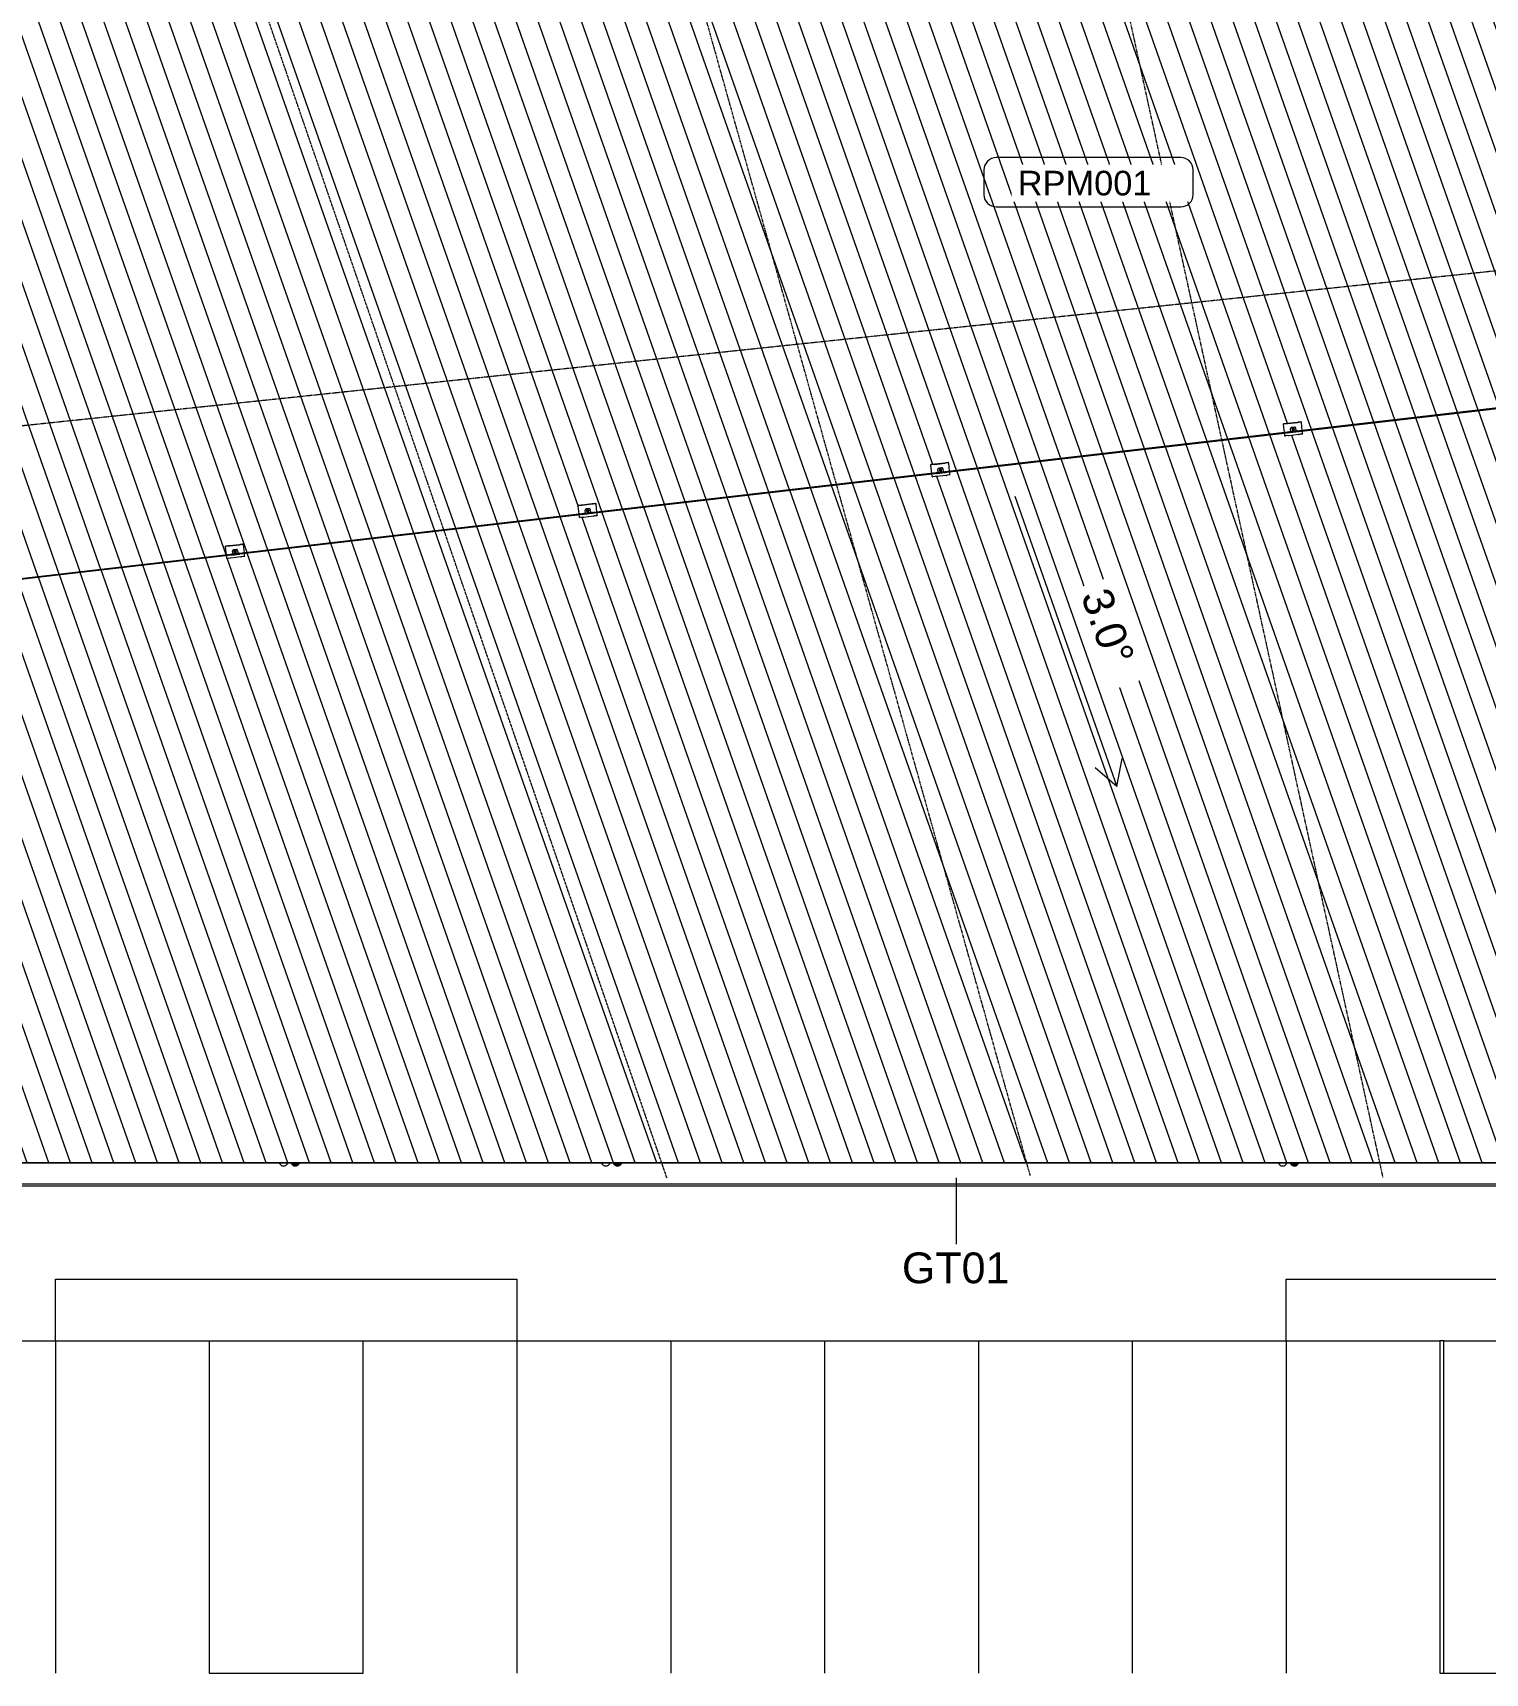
# Model space of a CAD drawing. Header units: millimetres. Extents: x -2355745 to -2216356, y 3958910 to 4068440.
# Drawn here: x -2342227 to -2318621, y 3959144 to 3985794 of the extents above; entities that cross this region are included whole.
import ezdxf

# ---------------------------------------------------------------- set-up
doc = ezdxf.new("R2010")
doc.units = ezdxf.units.MM
doc.linetypes.add('Grid Line', pattern=[21, 12, -3, 3, -3])
for name, color, linetype, lineweight in [('A-DETL', 90, 'Continuous', 18), ('A-FLOR', 192, 'Continuous', 5), ('A-GENM', 13, 'Continuous', 5), ('A-GENM-IDEN', 13, 'Continuous', 5), ('A-ROOF-IDEN', 132, 'Continuous', 5), ('A-ROOF-PATT', 132, 'Continuous', 5), ('C-TOPO', 7, 'Continuous', 5), ('G-ANNO-DIMS', 111, 'Continuous', 5), ('P-SANR-FIXT', 6, 'Continuous', 5), ('Q-SPCQ', 91, 'Continuous', 5), ('S-GRID', 1, 'Continuous', 5)]:
    doc.layers.add(name, color=color, linetype=linetype, lineweight=lineweight)
doc.styles.add('Arial', font='arial.ttf', dxfattribs={"height": 500})
doc.styles.add('Arial_1', font='arial.ttf', dxfattribs={"height": 400})

# ---------------------------------------------------------------- blocks, each defined once
blk = doc.blocks.new('Downpipe - L Spreader - Default-1309613-ROOF - Part B')
at = {"layer": 'P-SANR-FIXT'}
blk.add_hatch(color=11, dxfattribs=at).paths.add_polyline_path([(-40, 2175), (-59, 2172), (-77, 2165), (-93, 2153), (-105, 2137), (-109, 2128), (29, 2128), (25, 2137), (13, 2153), (-2, 2165), (-20, 2172)])
blk.add_arc((-40, 2100), 75, 22.2559, 157.7441, dxfattribs=at)
blk = doc.blocks.new('Downpipe - L Spreader - Default-1309614-ROOF - Part B')
at = {"layer": 'P-SANR-FIXT'}
blk.add_hatch(color=11, dxfattribs=at).paths.add_polyline_path([(-40, 2175), (-60, 2172), (-77, 2165), (-93, 2153), (-105, 2137), (-109, 2128), (29, 2128), (25, 2137), (13, 2153), (-2, 2165), (-20, 2172)])
blk.add_arc((-40, 2100), 75, 22.2559, 157.7441, dxfattribs=at)
blk = doc.blocks.new('Downpipe - L Spreader - Default-1555987-ROOF - Part B')
at = {"layer": 'P-SANR-FIXT'}
blk.add_hatch(color=11, dxfattribs=at).paths.add_polyline_path([(-40, 2175), (-59, 2172), (-77, 2165), (-93, 2153), (-105, 2137), (-109, 2128), (29, 2128), (25, 2137), (13, 2153), (-2, 2165), (-20, 2172)])
blk.add_arc((-40, 2100), 75, 22.2559, 157.7441, dxfattribs=at)
blk = doc.blocks.new('Downpipe - L Spreader - Default-V7-ROOF - Part B')
at = {"layer": 'P-SANR-FIXT'}
blk.add_arc((-40, 2100), 75, 22.2559, 157.7441, dxfattribs=at)
blk = doc.blocks.new('Downpipe - L Spreader - Default-V8-ROOF - Part B')
at = {"layer": 'P-SANR-FIXT'}
blk.add_arc((-40, 2100), 75, 22.2559, 157.7441, dxfattribs=at)
blk = doc.blocks.new('Downpipe - L Spreader - Default-V11-ROOF - Part B')
at = {"layer": 'P-SANR-FIXT'}
blk.add_arc((-40, 2100), 75, 22.2559, 157.7441, dxfattribs=at)
blk = doc.blocks.new('Static Line_Sayfa_Metal Deck_Pan Mount - Up to 15 _ pitch - Max 2 Users-1848369-ROOF - Part B')
at = {"layer": 'Q-SPCQ'}
for p, q in [((-2316004, 3979980), (-2348376, 3976236)), ((-2348376, 3976228), (-2316003, 3979972)), ((-2321849, 3979447), (-2321899, 3979442)), ((-2321898, 3979442), (-2321849, 3979447)), ((-2321897, 3979432), (-2321898, 3979442)), ((-2321882, 3979299), (-2321897, 3979432)), ((-2321850, 3979447), (-2321889, 3979443)), ((-2321889, 3979443), (-2321851, 3979447)), ((-2321850, 3979447), (-2321837, 3979446)), ((-2321835, 3979446), (-2321849, 3979447)), ((-2321849, 3979447), (-2321849, 3979447)), ((-2321836, 3979446), (-2321671, 3979465)), ((-2321673, 3979465), (-2321834, 3979446)), ((-2321721, 3979389), (-2321770, 3979383)), ((-2321721, 3979389), (-2321770, 3979383)), ((-2321705, 3979379), (-2321705, 3979379)), ((-2321704, 3979376), (-2321698, 3979327)), ((-2321660, 3979469), (-2321672, 3979465)), ((-2321670, 3979465), (-2321659, 3979469)), ((-2321660, 3979469), (-2321610, 3979475)), ((-2321610, 3979475), (-2321660, 3979469)), ((-2321620, 3979474), (-2321659, 3979469)), ((-2321658, 3979469), (-2321620, 3979474)), ((-2321610, 3979475), (-2321610, 3979475)), ((-2321609, 3979465), (-2321610, 3979475)), ((-2321610, 3979467), (-2321610, 3979467)), ((-2321594, 3979333), (-2321609, 3979465)), ((-2321877, 3979253), (-2321881, 3979293)), ((-2321876, 3979243), (-2321877, 3979253)), ((-2321876, 3979251), (-2321876, 3979251)), ((-2321866, 3979244), (-2321876, 3979243)), ((-2321828, 3979249), (-2321866, 3979244)), ((-2321814, 3979248), (-2321827, 3979249)), ((-2321648, 3979267), (-2321813, 3979248)), ((-2321802, 3979312), (-2321806, 3979310)), ((-2321805, 3979300), (-2321801, 3979299)), ((-2321800, 3979312), (-2321802, 3979312)), ((-2321798, 3979299), (-2321801, 3979299)), ((-2321674, 3979327), (-2321800, 3979312)), ((-2321798, 3979299), (-2321672, 3979314)), ((-2321778, 3979318), (-2321784, 3979367)), ((-2321761, 3979350), (-2321761, 3979350)), ((-2321753, 3979352), (-2321753, 3979352)), ((-2321751, 3979352), (-2321751, 3979352)), ((-2321733, 3979359), (-2321733, 3979359)), ((-2321731, 3979360), (-2321731, 3979360)), ((-2321723, 3979363), (-2321723, 3979363)), ((-2321674, 3979327), (-2321672, 3979327)), ((-2321667, 3979326), (-2321672, 3979327)), ((-2321672, 3979314), (-2321670, 3979314)), ((-2321670, 3979314), (-2321666, 3979316)), ((-2321636, 3979271), (-2321647, 3979267)), ((-2321597, 3979275), (-2321635, 3979271)), ((-2321588, 3979276), (-2321597, 3979275)), ((-2321589, 3979286), (-2321593, 3979326)), ((-2321588, 3979276), (-2321589, 3979286)), ((-2327581, 3978785), (-2327630, 3978779)), ((-2327630, 3978779), (-2327581, 3978784)), ((-2327629, 3978769), (-2327630, 3978779)), ((-2327614, 3978636), (-2327629, 3978769)), ((-2327581, 3978784), (-2327620, 3978780)), ((-2327620, 3978780), (-2327583, 3978784)), ((-2327609, 3978590), (-2327613, 3978630)), ((-2327607, 3978580), (-2327609, 3978590)), ((-2327608, 3978588), (-2327608, 3978588)), ((-2327598, 3978581), (-2327607, 3978580)), ((-2327560, 3978586), (-2327598, 3978581)), ((-2327582, 3978784), (-2327569, 3978783)), ((-2327581, 3978784), (-2327581, 3978785)), ((-2327567, 3978783), (-2327580, 3978784)), ((-2327568, 3978783), (-2327403, 3978802)), ((-2327405, 3978802), (-2327566, 3978784)), ((-2327546, 3978585), (-2327559, 3978586)), ((-2327380, 3978604), (-2327545, 3978585)), ((-2327534, 3978649), (-2327538, 3978647)), ((-2327537, 3978637), (-2327533, 3978636)), ((-2327532, 3978649), (-2327534, 3978649)), ((-2327530, 3978636), (-2327533, 3978636)), ((-2327406, 3978664), (-2327532, 3978649)), ((-2327530, 3978636), (-2327404, 3978651)), ((-2327510, 3978655), (-2327515, 3978704)), ((-2327453, 3978726), (-2327502, 3978720)), ((-2327453, 3978726), (-2327502, 3978720)), ((-2327493, 3978687), (-2327493, 3978687)), ((-2327485, 3978689), (-2327485, 3978689)), ((-2327483, 3978690), (-2327483, 3978690)), ((-2327465, 3978696), (-2327465, 3978696)), ((-2327463, 3978697), (-2327463, 3978697)), ((-2327455, 3978700), (-2327455, 3978700)), ((-2327437, 3978716), (-2327437, 3978716)), ((-2327436, 3978713), (-2327430, 3978664)), ((-2327406, 3978664), (-2327403, 3978664)), ((-2327392, 3978806), (-2327404, 3978802)), ((-2327404, 3978651), (-2327402, 3978651)), ((-2327399, 3978663), (-2327403, 3978664)), ((-2327402, 3978802), (-2327391, 3978806)), ((-2327402, 3978651), (-2327398, 3978653)), ((-2327392, 3978806), (-2327342, 3978812)), ((-2327342, 3978812), (-2327392, 3978806)), ((-2327352, 3978811), (-2327391, 3978806)), ((-2327390, 3978806), (-2327352, 3978811)), ((-2327368, 3978608), (-2327379, 3978604)), ((-2327329, 3978612), (-2327367, 3978608)), ((-2327342, 3978812), (-2327342, 3978812)), ((-2327341, 3978802), (-2327342, 3978812)), ((-2327342, 3978804), (-2327342, 3978804)), ((-2327326, 3978670), (-2327341, 3978802)), ((-2327319, 3978614), (-2327329, 3978613)), ((-2327321, 3978623), (-2327325, 3978663)), ((-2327319, 3978614), (-2327321, 3978623)), ((-2333313, 3978122), (-2333362, 3978116)), ((-2333362, 3978116), (-2333312, 3978122)), ((-2333361, 3978106), (-2333362, 3978116)), ((-2333346, 3977974), (-2333361, 3978106)), ((-2333313, 3978121), (-2333352, 3978117)), ((-2333352, 3978117), (-2333315, 3978121)), ((-2333314, 3978121), (-2333301, 3978120)), ((-2333312, 3978122), (-2333313, 3978122)), ((-2333299, 3978121), (-2333312, 3978121)), ((-2333300, 3978120), (-2333135, 3978139)), ((-2333136, 3978139), (-2333298, 3978121)), ((-2333242, 3977992), (-2333247, 3978041)), ((-2333184, 3978063), (-2333234, 3978057)), ((-2333184, 3978063), (-2333234, 3978058)), ((-2333168, 3978053), (-2333169, 3978053)), ((-2333168, 3978050), (-2333162, 3978001)), ((-2333124, 3978143), (-2333136, 3978139)), ((-2333134, 3978140), (-2333122, 3978143)), ((-2333124, 3978143), (-2333074, 3978149)), ((-2333074, 3978149), (-2333124, 3978143)), ((-2333084, 3978148), (-2333123, 3978143)), ((-2333121, 3978143), (-2333084, 3978148)), ((-2333074, 3978149), (-2333074, 3978149)), ((-2333073, 3978139), (-2333074, 3978149)), ((-2333073, 3978141), (-2333073, 3978141)), ((-2333058, 3978007), (-2333073, 3978139)), ((-2333340, 3977927), (-2333345, 3977968)), ((-2333339, 3977917), (-2333340, 3977927)), ((-2333340, 3977925), (-2333340, 3977925)), ((-2333330, 3977918), (-2333339, 3977917)), ((-2333292, 3977923), (-2333329, 3977918)), ((-2333278, 3977922), (-2333291, 3977923)), ((-2333112, 3977941), (-2333277, 3977922)), ((-2333266, 3977986), (-2333270, 3977984)), ((-2333269, 3977974), (-2333264, 3977973)), ((-2333264, 3977986), (-2333266, 3977986)), ((-2333138, 3978001), (-2333264, 3977986)), ((-2333262, 3977973), (-2333264, 3977973)), ((-2333262, 3977973), (-2333136, 3977988)), ((-2333225, 3978024), (-2333224, 3978024)), ((-2333217, 3978026), (-2333217, 3978026)), ((-2333215, 3978027), (-2333215, 3978027)), ((-2333196, 3978033), (-2333196, 3978033)), ((-2333194, 3978034), (-2333195, 3978034)), ((-2333187, 3978037), (-2333187, 3978037)), ((-2333138, 3978001), (-2333135, 3978001)), ((-2333136, 3977988), (-2333134, 3977988)), ((-2333131, 3978000), (-2333135, 3978001)), ((-2333134, 3977988), (-2333130, 3977990)), ((-2333100, 3977945), (-2333111, 3977941)), ((-2333061, 3977949), (-2333099, 3977945)), ((-2333051, 3977951), (-2333060, 3977950)), ((-2333052, 3977960), (-2333057, 3978001)), ((-2333051, 3977951), (-2333052, 3977960)), ((-2339044, 3977459), (-2339094, 3977453)), ((-2339094, 3977453), (-2339044, 3977459)), ((-2339093, 3977443), (-2339094, 3977453)), ((-2339078, 3977310), (-2339093, 3977443)), ((-2339045, 3977458), (-2339084, 3977454)), ((-2339084, 3977454), (-2339047, 3977458)), ((-2339072, 3977264), (-2339077, 3977305)), ((-2339071, 3977254), (-2339072, 3977264)), ((-2339072, 3977262), (-2339072, 3977262)), ((-2339062, 3977255), (-2339071, 3977254)), ((-2339024, 3977260), (-2339061, 3977255)), ((-2339046, 3977458), (-2339032, 3977457)), ((-2339031, 3977458), (-2339044, 3977459)), ((-2339044, 3977459), (-2339044, 3977459)), ((-2339031, 3977457), (-2338867, 3977476)), ((-2338868, 3977476), (-2339030, 3977458)), ((-2339010, 3977259), (-2339023, 3977260)), ((-2338844, 3977278), (-2339009, 3977259)), ((-2338998, 3977323), (-2339002, 3977321)), ((-2339001, 3977311), (-2338996, 3977310)), ((-2338995, 3977323), (-2338998, 3977323)), ((-2338994, 3977310), (-2338996, 3977310)), ((-2338869, 3977338), (-2338995, 3977323)), ((-2338994, 3977310), (-2338868, 3977325)), ((-2338973, 3977329), (-2338979, 3977378)), ((-2338916, 3977400), (-2338966, 3977394)), ((-2338916, 3977400), (-2338966, 3977395)), ((-2338956, 3977361), (-2338956, 3977361)), ((-2338949, 3977364), (-2338948, 3977363)), ((-2338947, 3977364), (-2338947, 3977364)), ((-2338928, 3977370), (-2338928, 3977370)), ((-2338926, 3977371), (-2338926, 3977371)), ((-2338919, 3977374), (-2338919, 3977374)), ((-2338900, 3977390), (-2338900, 3977390)), ((-2338900, 3977387), (-2338894, 3977338)), ((-2338869, 3977338), (-2338867, 3977338)), ((-2338868, 3977325), (-2338866, 3977326)), ((-2338856, 3977480), (-2338867, 3977477)), ((-2338863, 3977337), (-2338867, 3977338)), ((-2338866, 3977477), (-2338854, 3977480)), ((-2338866, 3977326), (-2338862, 3977327)), ((-2338856, 3977480), (-2338806, 3977486)), ((-2338806, 3977486), (-2338856, 3977481)), ((-2338816, 3977485), (-2338855, 3977480)), ((-2338853, 3977481), (-2338816, 3977485)), ((-2338831, 3977282), (-2338843, 3977278)), ((-2338793, 3977286), (-2338830, 3977282)), ((-2338806, 3977486), (-2338806, 3977486)), ((-2338805, 3977476), (-2338806, 3977486)), ((-2338805, 3977478), (-2338805, 3977478)), ((-2338789, 3977343), (-2338805, 3977476)), ((-2338783, 3977288), (-2338792, 3977287)), ((-2338784, 3977298), (-2338789, 3977338)), ((-2338783, 3977288), (-2338784, 3977298))]:
    blk.add_line(p, q, dxfattribs=at)
at = {"layer": 'Q-SPCQ', "flags": 128}
for points in [[(-2321753, 3979352), (-2321753, 3979351), (-2321753, 3979351), (-2321752, 3979351), (-2321752, 3979350), (-2321752, 3979350), (-2321752, 3979349), (-2321751, 3979349), (-2321751, 3979349), (-2321751, 3979348), (-2321751, 3979348), (-2321750, 3979348), (-2321750, 3979347), (-2321750, 3979347), (-2321749, 3979347), (-2321749, 3979346), (-2321748, 3979346), (-2321748, 3979346), (-2321748, 3979346), (-2321747, 3979345), (-2321747, 3979345), (-2321746, 3979345), (-2321746, 3979345), (-2321746, 3979345), (-2321745, 3979345), (-2321745, 3979344), (-2321744, 3979344), (-2321744, 3979344), (-2321743, 3979344), (-2321743, 3979344), (-2321742, 3979344), (-2321742, 3979344), (-2321741, 3979344), (-2321741, 3979344), (-2321741, 3979344)], [(-2321751, 3979352), (-2321751, 3979352), (-2321751, 3979352), (-2321751, 3979351), (-2321750, 3979351), (-2321750, 3979351), (-2321750, 3979350), (-2321750, 3979350), (-2321750, 3979350), (-2321749, 3979349), (-2321749, 3979349), (-2321749, 3979349), (-2321748, 3979349), (-2321748, 3979348), (-2321748, 3979348), (-2321748, 3979348), (-2321747, 3979348), (-2321747, 3979347), (-2321747, 3979347), (-2321746, 3979347), (-2321746, 3979347), (-2321746, 3979347), (-2321745, 3979347), (-2321745, 3979346), (-2321744, 3979346), (-2321744, 3979346), (-2321744, 3979346), (-2321743, 3979346), (-2321743, 3979346), (-2321743, 3979346), (-2321742, 3979346), (-2321742, 3979346), (-2321741, 3979346), (-2321741, 3979346), (-2321741, 3979346)], [(-2321741, 3979344), (-2321740, 3979344), (-2321740, 3979344), (-2321739, 3979344), (-2321739, 3979345), (-2321738, 3979345), (-2321738, 3979345), (-2321737, 3979345), (-2321737, 3979345), (-2321737, 3979345), (-2321736, 3979346), (-2321736, 3979346), (-2321735, 3979346), (-2321735, 3979346), (-2321735, 3979347), (-2321734, 3979347), (-2321734, 3979347), (-2321734, 3979348), (-2321733, 3979348), (-2321733, 3979348), (-2321733, 3979349), (-2321732, 3979349), (-2321732, 3979349), (-2321732, 3979350), (-2321732, 3979350), (-2321731, 3979351), (-2321731, 3979351), (-2321731, 3979352), (-2321731, 3979352), (-2321731, 3979352), (-2321731, 3979353), (-2321730, 3979353), (-2321730, 3979354), (-2321730, 3979354), (-2321730, 3979355), (-2321730, 3979355), (-2321730, 3979356), (-2321730, 3979356), (-2321730, 3979357), (-2321730, 3979357), (-2321730, 3979358), (-2321730, 3979358), (-2321730, 3979358), (-2321731, 3979359), (-2321731, 3979359), (-2321731, 3979360)], [(-2321741, 3979346), (-2321740, 3979346), (-2321740, 3979346), (-2321740, 3979346), (-2321739, 3979346), (-2321739, 3979346), (-2321738, 3979347), (-2321738, 3979347), (-2321738, 3979347), (-2321737, 3979347), (-2321737, 3979347), (-2321737, 3979347), (-2321736, 3979348), (-2321736, 3979348), (-2321736, 3979348), (-2321735, 3979348), (-2321735, 3979349), (-2321735, 3979349), (-2321735, 3979349), (-2321734, 3979349), (-2321734, 3979350), (-2321734, 3979350), (-2321734, 3979350), (-2321734, 3979351), (-2321733, 3979351), (-2321733, 3979351), (-2321733, 3979352), (-2321733, 3979352), (-2321733, 3979352), (-2321733, 3979353), (-2321732, 3979353), (-2321732, 3979354), (-2321732, 3979354), (-2321732, 3979354), (-2321732, 3979355), (-2321732, 3979355), (-2321732, 3979355), (-2321732, 3979356), (-2321732, 3979356), (-2321732, 3979357), (-2321732, 3979357), (-2321732, 3979357), (-2321732, 3979358), (-2321732, 3979358), (-2321733, 3979359), (-2321733, 3979359)], [(-2327485, 3978689), (-2327485, 3978689), (-2327484, 3978688), (-2327484, 3978688), (-2327484, 3978687), (-2327484, 3978687), (-2327484, 3978686), (-2327483, 3978686), (-2327483, 3978686), (-2327483, 3978685), (-2327482, 3978685), (-2327482, 3978685), (-2327482, 3978684), (-2327481, 3978684), (-2327481, 3978684), (-2327481, 3978683), (-2327480, 3978683), (-2327480, 3978683), (-2327480, 3978683), (-2327479, 3978682), (-2327479, 3978682), (-2327478, 3978682), (-2327478, 3978682), (-2327477, 3978682), (-2327477, 3978682), (-2327476, 3978681), (-2327476, 3978681), (-2327476, 3978681), (-2327475, 3978681), (-2327475, 3978681), (-2327474, 3978681), (-2327474, 3978681), (-2327473, 3978681), (-2327473, 3978681), (-2327472, 3978681)], [(-2327483, 3978690), (-2327483, 3978689), (-2327483, 3978689), (-2327482, 3978688), (-2327482, 3978688), (-2327482, 3978688), (-2327482, 3978687), (-2327482, 3978687), (-2327481, 3978687), (-2327481, 3978686), (-2327481, 3978686), (-2327481, 3978686), (-2327480, 3978686), (-2327480, 3978685), (-2327480, 3978685), (-2327479, 3978685), (-2327479, 3978685), (-2327479, 3978684), (-2327478, 3978684), (-2327478, 3978684), (-2327478, 3978684), (-2327477, 3978684), (-2327477, 3978684), (-2327477, 3978683), (-2327476, 3978683), (-2327476, 3978683), (-2327476, 3978683), (-2327475, 3978683), (-2327475, 3978683), (-2327474, 3978683), (-2327474, 3978683), (-2327474, 3978683), (-2327473, 3978683), (-2327473, 3978683), (-2327473, 3978683)], [(-2327473, 3978683), (-2327472, 3978683), (-2327472, 3978683), (-2327471, 3978683), (-2327471, 3978683), (-2327471, 3978683), (-2327470, 3978684), (-2327470, 3978684), (-2327470, 3978684), (-2327469, 3978684), (-2327469, 3978684), (-2327469, 3978684), (-2327468, 3978685), (-2327468, 3978685), (-2327468, 3978685), (-2327467, 3978685), (-2327467, 3978686), (-2327467, 3978686), (-2327466, 3978686), (-2327466, 3978686), (-2327466, 3978687), (-2327466, 3978687), (-2327466, 3978687), (-2327465, 3978688), (-2327465, 3978688), (-2327465, 3978688), (-2327465, 3978689), (-2327465, 3978689), (-2327465, 3978690), (-2327464, 3978690), (-2327464, 3978690), (-2327464, 3978691), (-2327464, 3978691), (-2327464, 3978691), (-2327464, 3978692), (-2327464, 3978692), (-2327464, 3978693), (-2327464, 3978693), (-2327464, 3978693), (-2327464, 3978694), (-2327464, 3978694), (-2327464, 3978695), (-2327464, 3978695), (-2327464, 3978695), (-2327464, 3978696), (-2327465, 3978696)], [(-2327472, 3978681), (-2327472, 3978681), (-2327471, 3978681), (-2327471, 3978681), (-2327471, 3978682), (-2327470, 3978682), (-2327470, 3978682), (-2327469, 3978682), (-2327469, 3978682), (-2327468, 3978682), (-2327468, 3978683), (-2327468, 3978683), (-2327467, 3978683), (-2327467, 3978683), (-2327466, 3978684), (-2327466, 3978684), (-2327466, 3978684), (-2327465, 3978685), (-2327465, 3978685), (-2327465, 3978685), (-2327464, 3978686), (-2327464, 3978686), (-2327464, 3978686), (-2327464, 3978687), (-2327463, 3978687), (-2327463, 3978688), (-2327463, 3978688), (-2327463, 3978689), (-2327463, 3978689), (-2327463, 3978689), (-2327462, 3978690), (-2327462, 3978690), (-2327462, 3978691), (-2327462, 3978691), (-2327462, 3978692), (-2327462, 3978692), (-2327462, 3978693), (-2327462, 3978693), (-2327462, 3978694), (-2327462, 3978694), (-2327462, 3978695), (-2327462, 3978695), (-2327462, 3978696), (-2327462, 3978696), (-2327463, 3978696), (-2327463, 3978697)], [(-2333217, 3978026), (-2333216, 3978026), (-2333216, 3978025), (-2333216, 3978025), (-2333216, 3978024), (-2333216, 3978024), (-2333215, 3978024), (-2333215, 3978023), (-2333215, 3978023), (-2333215, 3978022), (-2333214, 3978022), (-2333214, 3978022), (-2333214, 3978021), (-2333213, 3978021), (-2333213, 3978021), (-2333213, 3978021), (-2333212, 3978020), (-2333212, 3978020), (-2333211, 3978020), (-2333211, 3978020), (-2333211, 3978019), (-2333210, 3978019), (-2333210, 3978019), (-2333209, 3978019), (-2333209, 3978019), (-2333208, 3978019), (-2333208, 3978018), (-2333207, 3978018), (-2333207, 3978018), (-2333206, 3978018), (-2333206, 3978018), (-2333205, 3978018), (-2333205, 3978018), (-2333205, 3978018), (-2333204, 3978018)], [(-2333215, 3978027), (-2333215, 3978026), (-2333214, 3978026), (-2333214, 3978026), (-2333214, 3978025), (-2333214, 3978025), (-2333214, 3978025), (-2333213, 3978024), (-2333213, 3978024), (-2333213, 3978024), (-2333213, 3978023), (-2333212, 3978023), (-2333212, 3978023), (-2333212, 3978022), (-2333212, 3978022), (-2333211, 3978022), (-2333211, 3978022), (-2333211, 3978022), (-2333210, 3978021), (-2333210, 3978021), (-2333210, 3978021), (-2333209, 3978021), (-2333209, 3978021), (-2333208, 3978021), (-2333208, 3978020), (-2333208, 3978020), (-2333207, 3978020), (-2333207, 3978020), (-2333207, 3978020), (-2333206, 3978020), (-2333206, 3978020), (-2333205, 3978020), (-2333205, 3978020), (-2333205, 3978020), (-2333204, 3978020)], [(-2333204, 3978018), (-2333204, 3978018), (-2333203, 3978018), (-2333203, 3978019), (-2333202, 3978019), (-2333202, 3978019), (-2333201, 3978019), (-2333201, 3978019), (-2333201, 3978019), (-2333200, 3978020), (-2333200, 3978020), (-2333199, 3978020), (-2333199, 3978020), (-2333199, 3978021), (-2333198, 3978021), (-2333198, 3978021), (-2333198, 3978021), (-2333197, 3978022), (-2333197, 3978022), (-2333197, 3978022), (-2333196, 3978023), (-2333196, 3978023), (-2333196, 3978024), (-2333195, 3978024), (-2333195, 3978024), (-2333195, 3978025), (-2333195, 3978025), (-2333195, 3978026), (-2333194, 3978026), (-2333194, 3978027), (-2333194, 3978027), (-2333194, 3978027), (-2333194, 3978028), (-2333194, 3978028), (-2333194, 3978029), (-2333194, 3978029), (-2333194, 3978030), (-2333194, 3978030), (-2333194, 3978031), (-2333194, 3978031), (-2333194, 3978032), (-2333194, 3978032), (-2333194, 3978033), (-2333194, 3978033), (-2333194, 3978033), (-2333194, 3978034)], [(-2333204, 3978020), (-2333204, 3978020), (-2333204, 3978020), (-2333203, 3978020), (-2333203, 3978020), (-2333203, 3978021), (-2333202, 3978021), (-2333202, 3978021), (-2333201, 3978021), (-2333201, 3978021), (-2333201, 3978021), (-2333200, 3978022), (-2333200, 3978022), (-2333200, 3978022), (-2333199, 3978022), (-2333199, 3978022), (-2333199, 3978023), (-2333199, 3978023), (-2333198, 3978023), (-2333198, 3978024), (-2333198, 3978024), (-2333198, 3978024), (-2333197, 3978025), (-2333197, 3978025), (-2333197, 3978025), (-2333197, 3978026), (-2333197, 3978026), (-2333196, 3978026), (-2333196, 3978027), (-2333196, 3978027), (-2333196, 3978027), (-2333196, 3978028), (-2333196, 3978028), (-2333196, 3978028), (-2333196, 3978029), (-2333196, 3978029), (-2333196, 3978030), (-2333196, 3978030), (-2333196, 3978030), (-2333196, 3978031), (-2333196, 3978031), (-2333196, 3978032), (-2333196, 3978032), (-2333196, 3978032), (-2333196, 3978033), (-2333196, 3978033)], [(-2338948, 3977363), (-2338948, 3977363), (-2338948, 3977362), (-2338948, 3977362), (-2338948, 3977361), (-2338947, 3977361), (-2338947, 3977361), (-2338947, 3977360), (-2338947, 3977360), (-2338946, 3977359), (-2338946, 3977359), (-2338946, 3977359), (-2338945, 3977358), (-2338945, 3977358), (-2338945, 3977358), (-2338944, 3977358), (-2338944, 3977357), (-2338944, 3977357), (-2338943, 3977357), (-2338943, 3977357), (-2338942, 3977356), (-2338942, 3977356), (-2338941, 3977356), (-2338941, 3977356), (-2338941, 3977356), (-2338940, 3977356), (-2338940, 3977356), (-2338939, 3977355), (-2338939, 3977355), (-2338938, 3977355), (-2338938, 3977355), (-2338937, 3977355), (-2338937, 3977355), (-2338936, 3977355), (-2338936, 3977355)], [(-2338947, 3977364), (-2338946, 3977363), (-2338946, 3977363), (-2338946, 3977363), (-2338946, 3977362), (-2338946, 3977362), (-2338945, 3977362), (-2338945, 3977361), (-2338945, 3977361), (-2338945, 3977361), (-2338945, 3977360), (-2338944, 3977360), (-2338944, 3977360), (-2338944, 3977360), (-2338943, 3977359), (-2338943, 3977359), (-2338943, 3977359), (-2338942, 3977359), (-2338942, 3977358), (-2338942, 3977358), (-2338941, 3977358), (-2338941, 3977358), (-2338941, 3977358), (-2338940, 3977358), (-2338940, 3977358), (-2338940, 3977357), (-2338939, 3977357), (-2338939, 3977357), (-2338938, 3977357), (-2338938, 3977357), (-2338938, 3977357), (-2338937, 3977357), (-2338937, 3977357), (-2338937, 3977357), (-2338936, 3977357)], [(-2338936, 3977355), (-2338936, 3977355), (-2338935, 3977356), (-2338935, 3977356), (-2338934, 3977356), (-2338934, 3977356), (-2338933, 3977356), (-2338933, 3977356), (-2338932, 3977356), (-2338932, 3977357), (-2338932, 3977357), (-2338931, 3977357), (-2338931, 3977357), (-2338930, 3977358), (-2338930, 3977358), (-2338930, 3977358), (-2338929, 3977359), (-2338929, 3977359), (-2338929, 3977359), (-2338928, 3977360), (-2338928, 3977360), (-2338928, 3977360), (-2338928, 3977361), (-2338927, 3977361), (-2338927, 3977361), (-2338927, 3977362), (-2338927, 3977362), (-2338926, 3977363), (-2338926, 3977363), (-2338926, 3977364), (-2338926, 3977364), (-2338926, 3977365), (-2338926, 3977365), (-2338926, 3977365), (-2338926, 3977366), (-2338926, 3977366), (-2338926, 3977367), (-2338926, 3977367), (-2338926, 3977368), (-2338926, 3977368), (-2338926, 3977369), (-2338926, 3977369), (-2338926, 3977370), (-2338926, 3977370), (-2338926, 3977371), (-2338926, 3977371)], [(-2338936, 3977357), (-2338936, 3977357), (-2338935, 3977357), (-2338935, 3977357), (-2338935, 3977358), (-2338934, 3977358), (-2338934, 3977358), (-2338934, 3977358), (-2338933, 3977358), (-2338933, 3977358), (-2338933, 3977358), (-2338932, 3977359), (-2338932, 3977359), (-2338932, 3977359), (-2338931, 3977359), (-2338931, 3977360), (-2338931, 3977360), (-2338930, 3977360), (-2338930, 3977360), (-2338930, 3977361), (-2338930, 3977361), (-2338929, 3977361), (-2338929, 3977362), (-2338929, 3977362), (-2338929, 3977362), (-2338929, 3977363), (-2338928, 3977363), (-2338928, 3977363), (-2338928, 3977364), (-2338928, 3977364), (-2338928, 3977364), (-2338928, 3977365), (-2338928, 3977365), (-2338928, 3977366), (-2338928, 3977366), (-2338928, 3977366), (-2338928, 3977367), (-2338928, 3977367), (-2338928, 3977368), (-2338928, 3977368), (-2338928, 3977368), (-2338928, 3977369), (-2338928, 3977369), (-2338928, 3977369), (-2338928, 3977370), (-2338928, 3977370)]]:
    blk.add_lwpolyline(points, dxfattribs=at)
at = {"layer": 'Q-SPCQ'}
for centre, major_axis, ratio, start_param, end_param in [((-2321887, 3979433), (9.43, 3.32), 0.99863, 1.347635, 2.918431), ((-2321887, 3979433), (9.43, 3.32), 0.99863, 1.347635, 2.918431), ((-2321851, 3979447), (0.993, 0.114), 0.051038, 0.263758, 1.582394), ((-2321850, 3979447), (0.993, 0.114), 0.051038, 0.263758, 1.582394), ((-2321836, 3979446), (0.993, 0.114), 0.051038, 3.40535, 4.723987), ((-2321834, 3979446), (0.993, 0.114), 0.051038, 3.40535, 4.723987), ((-2321769, 3979368), (14.2, 5), 0.99863, 1.347635, 2.918431), ((-2321769, 3979368), (14.2, 5), 0.99863, 1.609434, 2.918431), ((-2321769, 3979368), (14.2, 5), 0.99863, 1.347635, 1.598944), ((-2321742, 3979356), (18.8, 6.6), 0.99863, 1.347635, 3.70383), ((-2321742, 3979356), (18.8, 6.6), 0.99863, 1.347635, 4.489228), ((-2321742, 3979356), (18.8, 6.6), 0.99863, 6.060024, 7.63082), ((-2321742, 3979356), (18.8, 6.6), 0.99863, 4.489228, 7.63082), ((-2321719, 3979374), (14.2, 5), 0.99863, 0.038638, 1.347635), ((-2321719, 3979374), (14.2, 5), 0.99863, 6.060024, 7.63082), ((-2321719, 3979374), (14.2, 5), 0.99863, 6.060024, 6.283185), ((-2321673, 3979465), (0.993, 0.114), 0.051038, 4.723987, 6.042624), ((-2321671, 3979465), (0.993, 0.114), 0.051038, 4.723987, 6.042624), ((-2321659, 3979469), (0.993, 0.114), 0.051038, 1.582394, 1.802167), ((-2321658, 3979469), (0.993, 0.114), 0.051038, 1.582394, 2.901031), ((-2321619, 3979464), (9.43, 3.32), 0.99863, 6.060024, 7.63082), ((-2321619, 3979464), (9.43, 3.32), 0.99863, 0.038638, 1.347635), ((-2321867, 3979254), (9.43, 3.32), 0.99863, 2.918431, 4.489228), ((-2321867, 3979254), (9.43, 3.32), 0.99863, 3.965629, 4.227428), ((-2321828, 3979249), (0.993, 0.114), 0.051038, 0.263758, 1.582394), ((-2321813, 3979248), (0.993, 0.114), 0.051038, 3.40535, 4.723987), ((-2321806, 3979305), (-0.6, 5.18), 0.011583, 0.002734, 0.472535), ((-2321806, 3979305), (-0.6, 5.18), 0.011583, 4.675347, 6.283185), ((-2321806, 3979305), (-0.6, 5.18), 0.011583, 3.141593, 4.661325), ((-2321806, 3979305), (-0.6, 5.18), 0.011583, 2.56693, 3.138859), ((-2321778, 3979317), (-0.46, 3.97), 0.011583, 1.519733, 2.56693), ((-2321742, 3979356), (11.1, 3.9), 0.99863, 1.347635, 4.489228), ((-2321742, 3979356), (11.1, 3.9), 0.99863, 4.489228, 7.63082), ((-2321698, 3979326), (-0.46, 3.97), 0.011583, 1.519733, 2.56693), ((-2321667, 3979321), (-0.6, 5.18), 0.011583, 4.675347, 6.280452), ((-2321667, 3979321), (-0.6, 5.18), 0.011583, 0, 0.472535), ((-2321667, 3979321), (-0.6, 5.18), 0.011583, 3.144326, 4.661325), ((-2321667, 3979321), (-0.6, 5.18), 0.011583, 2.56693, 3.141593), ((-2321648, 3979267), (0.993, 0.114), 0.051038, 4.723987, 6.042624), ((-2321635, 3979271), (0.993, 0.114), 0.051038, 1.582394, 2.901031), ((-2321599, 3979285), (9.43, 3.32), 0.99863, 4.489228, 6.060024), ((-2321599, 3979285), (9.43, 3.32), 0.99863, 4.751027, 6.060024), ((-2327619, 3978770), (9.43, 3.32), 0.99863, 1.347635, 2.918431), ((-2327619, 3978770), (9.43, 3.32), 0.99863, 1.347635, 2.918431), ((-2327599, 3978591), (9.43, 3.32), 0.99863, 2.918431, 4.489228), ((-2327599, 3978591), (9.43, 3.32), 0.99863, 3.965629, 4.227428), ((-2327583, 3978784), (0.993, 0.114), 0.051038, 0.263758, 1.582394), ((-2327581, 3978784), (0.993, 0.114), 0.051038, 0.263758, 1.582394), ((-2327568, 3978783), (0.993, 0.114), 0.051038, 3.40535, 4.723987), ((-2327566, 3978784), (0.993, 0.114), 0.051038, 3.40535, 4.723987), ((-2327560, 3978586), (0.993, 0.114), 0.051038, 0.263758, 1.582394), ((-2327545, 3978585), (0.993, 0.114), 0.051038, 3.40535, 4.723987), ((-2327538, 3978642), (-0.6, 5.18), 0.011583, 0.002734, 0.472535), ((-2327538, 3978642), (-0.6, 5.18), 0.011583, 4.675347, 6.283185), ((-2327538, 3978642), (-0.6, 5.18), 0.011583, 3.141593, 4.661325), ((-2327538, 3978642), (-0.6, 5.18), 0.011583, 2.56693, 3.138859), ((-2327500, 3978705), (14.2, 5), 0.99863, 1.347635, 2.918431), ((-2327501, 3978706), (14.2, 5), 0.99863, 1.347635, 2.918431), ((-2327510, 3978654), (-0.46, 3.97), 0.011583, 1.519733, 2.56693), ((-2327474, 3978693), (18.8, 6.6), 0.99863, 1.347635, 3.70383), ((-2327474, 3978693), (18.8, 6.6), 0.99863, 1.347635, 4.489228), ((-2327474, 3978693), (11.1, 3.9), 0.99863, 1.347635, 4.489228), ((-2327474, 3978693), (18.8, 6.6), 0.99863, 6.060024, 7.63082), ((-2327474, 3978693), (18.8, 6.6), 0.99863, 4.489228, 7.63082), ((-2327474, 3978693), (11.1, 3.9), 0.99863, 4.489228, 7.63082), ((-2327451, 3978711), (14.2, 5), 0.99863, 0.038638, 1.347635), ((-2327451, 3978711), (14.2, 5), 0.99863, 6.060024, 7.63082), ((-2327451, 3978711), (14.2, 5), 0.99863, 6.060024, 6.283185), ((-2327430, 3978664), (-0.46, 3.97), 0.011583, 1.519733, 2.56693), ((-2327405, 3978802), (0.993, 0.114), 0.051038, 4.723987, 6.042624), ((-2327403, 3978802), (0.993, 0.114), 0.051038, 4.723987, 6.042624), ((-2327399, 3978658), (-0.6, 5.18), 0.011583, 4.675347, 6.280452), ((-2327399, 3978658), (-0.6, 5.18), 0.011583, 0, 0.472535), ((-2327399, 3978658), (-0.6, 5.18), 0.011583, 3.144326, 4.661325), ((-2327399, 3978658), (-0.6, 5.18), 0.011583, 2.56693, 3.141593), ((-2327391, 3978806), (0.993, 0.114), 0.051038, 1.582394, 1.802167), ((-2327390, 3978806), (0.993, 0.114), 0.051038, 1.582394, 2.901031), ((-2327380, 3978604), (0.993, 0.114), 0.051038, 4.723987, 6.042624), ((-2327367, 3978608), (0.993, 0.114), 0.051038, 1.582394, 2.901031), ((-2327351, 3978801), (9.43, 3.32), 0.99863, 6.060024, 7.63082), ((-2327351, 3978801), (9.43, 3.32), 0.99863, 0.038638, 1.347635), ((-2327330, 3978622), (9.43, 3.32), 0.99863, 4.489228, 6.060024), ((-2327331, 3978622), (9.43, 3.32), 0.99863, 4.751027, 6.060024), ((-2333351, 3978107), (9.43, 3.32), 0.99863, 1.347635, 2.918431), ((-2333351, 3978107), (9.43, 3.32), 0.99863, 1.347635, 2.918431), ((-2333315, 3978121), (0.993, 0.114), 0.051038, 0.263758, 1.582394), ((-2333313, 3978121), (0.993, 0.114), 0.051038, 0.263758, 1.582394), ((-2333300, 3978120), (0.993, 0.114), 0.051038, 3.40535, 4.723987), ((-2333298, 3978121), (0.993, 0.114), 0.051038, 3.40535, 4.723987), ((-2333232, 3978043), (14.2, 5), 0.99863, 1.347635, 2.918431), ((-2333232, 3978042), (14.2, 5), 0.99863, 1.347635, 2.918431), ((-2333206, 3978030), (18.8, 6.6), 0.99863, 1.347635, 3.70383), ((-2333206, 3978030), (18.8, 6.6), 0.99863, 1.347635, 4.489228), ((-2333206, 3978030), (11.1, 3.9), 0.99863, 1.347635, 4.489228), ((-2333206, 3978030), (18.8, 6.6), 0.99863, 6.060024, 7.63082), ((-2333206, 3978030), (18.8, 6.6), 0.99863, 4.489228, 7.63082), ((-2333206, 3978030), (11.1, 3.9), 0.99863, 4.489228, 7.63082), ((-2333183, 3978048), (14.2, 5), 0.99863, 6.060024, 7.63082), ((-2333183, 3978048), (14.2, 5), 0.99863, 0.038638, 1.347635), ((-2333183, 3978048), (14.2, 5), 0.99863, 6.060024, 6.283185), ((-2333136, 3978139), (0.993, 0.114), 0.051038, 4.723987, 6.042624), ((-2333135, 3978139), (0.993, 0.114), 0.051038, 4.723987, 6.042624), ((-2333123, 3978143), (0.993, 0.114), 0.051038, 1.582394, 1.802167), ((-2333121, 3978143), (0.993, 0.114), 0.051038, 1.582394, 2.901031), ((-2333083, 3978138), (9.43, 3.32), 0.99863, 6.060024, 7.63082), ((-2333083, 3978138), (9.43, 3.32), 0.99863, 0.038638, 1.347635), ((-2333330, 3977928), (9.43, 3.32), 0.99863, 2.918431, 4.489228), ((-2333331, 3977928), (9.43, 3.32), 0.99863, 3.965629, 4.227428), ((-2333292, 3977923), (0.993, 0.114), 0.051038, 0.263758, 1.582394), ((-2333277, 3977922), (0.993, 0.114), 0.051038, 3.40535, 4.723987), ((-2333269, 3977979), (-0.6, 5.18), 0.011583, 0.002734, 0.472535), ((-2333269, 3977979), (-0.6, 5.18), 0.011583, 4.675347, 6.283185), ((-2333269, 3977979), (-0.6, 5.18), 0.011583, 3.141593, 4.661325), ((-2333269, 3977979), (-0.6, 5.18), 0.011583, 2.56693, 3.138859), ((-2333241, 3977991), (-0.46, 3.97), 0.011583, 1.519733, 2.56693), ((-2333162, 3978001), (-0.46, 3.97), 0.011583, 1.519733, 2.56693), ((-2333130, 3977995), (-0.6, 5.18), 0.011583, 4.675347, 6.280452), ((-2333130, 3977995), (-0.6, 5.18), 0.011583, 0, 0.472535), ((-2333130, 3977995), (-0.6, 5.18), 0.011583, 3.144326, 4.661325), ((-2333130, 3977995), (-0.6, 5.18), 0.011583, 2.56693, 3.141593), ((-2333112, 3977941), (0.993, 0.114), 0.051038, 4.723987, 6.042624), ((-2333099, 3977945), (0.993, 0.114), 0.051038, 1.582394, 2.901031), ((-2333062, 3977959), (9.43, 3.32), 0.99863, 4.489228, 6.060024), ((-2333062, 3977959), (9.43, 3.32), 0.99863, 4.751027, 6.060024), ((-2339083, 3977444), (9.43, 3.32), 0.99863, 1.347635, 2.918431), ((-2339083, 3977444), (9.43, 3.32), 0.99863, 1.347635, 2.918431), ((-2339062, 3977265), (9.43, 3.32), 0.99863, 2.918431, 4.489228), ((-2339062, 3977265), (9.43, 3.32), 0.99863, 3.965629, 4.227428), ((-2339047, 3977458), (0.993, 0.114), 0.051038, 0.263758, 1.582394), ((-2339045, 3977458), (0.993, 0.114), 0.051038, 0.263758, 1.582394), ((-2339031, 3977457), (0.993, 0.114), 0.051038, 3.40535, 4.723987), ((-2339030, 3977458), (0.993, 0.114), 0.051038, 3.40535, 4.723987), ((-2339024, 3977260), (0.993, 0.114), 0.051038, 0.263758, 1.582394), ((-2339009, 3977259), (0.993, 0.114), 0.051038, 3.40535, 4.723987), ((-2339001, 3977316), (-0.6, 5.18), 0.011583, 0.002734, 0.472535), ((-2339001, 3977316), (-0.6, 5.18), 0.011583, 4.675347, 6.283185), ((-2339001, 3977316), (-0.6, 5.18), 0.011583, 3.141593, 4.661325), ((-2339001, 3977316), (-0.6, 5.18), 0.011583, 2.56693, 3.138859), ((-2338964, 3977380), (14.2, 5), 0.99863, 1.347635, 2.918431), ((-2338964, 3977380), (14.2, 5), 0.99863, 1.347635, 2.918431), ((-2338973, 3977329), (-0.46, 3.97), 0.011583, 1.519733, 2.56693), ((-2338938, 3977368), (18.8, 6.6), 0.99863, 1.347635, 3.70383), ((-2338938, 3977367), (18.8, 6.6), 0.99863, 1.347635, 4.489228), ((-2338938, 3977367), (11.1, 3.9), 0.99863, 1.347635, 4.489228), ((-2338938, 3977368), (18.8, 6.6), 0.99863, 6.060024, 7.63082), ((-2338938, 3977367), (18.8, 6.6), 0.99863, 4.489228, 7.63082), ((-2338938, 3977367), (11.1, 3.9), 0.99863, 4.489228, 7.63082), ((-2338914, 3977385), (14.2, 5), 0.99863, 6.060024, 7.63082), ((-2338915, 3977385), (14.2, 5), 0.99863, 0.038638, 1.347635), ((-2338915, 3977385), (14.2, 5), 0.99863, 6.060024, 6.283185), ((-2338894, 3977338), (-0.46, 3.97), 0.011583, 1.519733, 2.56693), ((-2338868, 3977476), (0.993, 0.114), 0.051038, 4.723987, 6.042624), ((-2338867, 3977476), (0.993, 0.114), 0.051038, 4.723987, 6.042624), ((-2338862, 3977332), (-0.6, 5.18), 0.011583, 4.675347, 6.280452), ((-2338862, 3977332), (-0.6, 5.18), 0.011583, 0, 0.472535), ((-2338862, 3977332), (-0.6, 5.18), 0.011583, 3.144326, 4.661325), ((-2338862, 3977332), (-0.6, 5.18), 0.011583, 2.56693, 3.141593), ((-2338855, 3977480), (0.993, 0.114), 0.051038, 1.582394, 1.802167), ((-2338853, 3977481), (0.993, 0.114), 0.051038, 1.582394, 2.901031), ((-2338844, 3977278), (0.993, 0.114), 0.051038, 4.723987, 6.042624), ((-2338830, 3977282), (0.993, 0.114), 0.051038, 1.582394, 2.901031), ((-2338815, 3977475), (9.43, 3.32), 0.99863, 0.038638, 1.347635), ((-2338815, 3977475), (9.43, 3.32), 0.99863, 6.060024, 7.63082), ((-2338794, 3977296), (9.43, 3.32), 0.99863, 4.489228, 6.060024), ((-2338794, 3977296), (9.43, 3.32), 0.99863, 4.751027, 6.060024)]:
    blk.add_ellipse(centre, major_axis=major_axis, ratio=ratio, start_param=start_param, end_param=end_param, dxfattribs=at)
blk = doc.blocks.new('GT01 - GT01-2642391-ROOF - Part B')
at = {"layer": 'A-GENM'}
for p, q in [((-2298136, 3967434), (-2348376, 3967434)), ((-2298136, 3967432), (-2348376, 3967432)), ((-2298136, 3967089), (-2348376, 3967089)), ((-2298136, 3967087), (-2348376, 3967087)), ((-2348376, 3967062), (-2298136, 3967062))]:
    blk.add_line(p, q, dxfattribs=at)
blk = doc.blocks.new('Roof Tag - Roof Tag 17W-1080807-ROOF - Part B')
at = {"layer": 'A-ROOF-IDEN'}
for p, q in [((7.5, 2), (-7.5, 2)), ((-8.5, 1), (-8.5, -1)), ((8.5, -1), (8.5, 1)), ((-7.5, -2), (7.5, -2))]:
    blk.add_line(p, q, dxfattribs=at)
for centre, start, end in [((-7.5, 1), 90, 180), ((7.5, 1), 360, 90), ((-7.5, -1), 180, 270), ((7.5, -1), 270, 0)]:
    blk.add_arc(centre, 1, start, end, dxfattribs=at)

msp = doc.modelspace()

# ---------------------------------------------------------------- hatches: boundary and pattern name
at = {"layer": 'A-ROOF-PATT'}
h = msp.add_hatch(dxfattribs=at)
h.set_pattern_fill('FP_8', color=256, style=0, pattern_type=2)
h.set_pattern_definition([(109.367, (-4018.33, 11431.97), (-314.1568, -110.428734), [])])
h.paths.add_polyline_path([(-2348376, 3967434), (-2298472, 3967435), (-2305718, 3993269), (-2317088, 3995686), (-2318280, 3999147), (-2319719, 3998920), (-2318930, 3993944), (-2318890, 3993781), (-2318904, 3993778), (-2318829, 3993294), (-2318830, 3993294), (-2318743, 3992937), (-2339241, 3987830), (-2339330, 3988189), (-2339423, 3988456), (-2339429, 3988456), (-2340263, 3990878), (-2348376, 3988128), (-2348376, 3976236), (-2344810, 3976648), (-2344825, 3976790), (-2344776, 3976795), (-2344764, 3976793), (-2344763, 3976794), (-2344598, 3976813), (-2344598, 3976814), (-2344576, 3976819), (-2344538, 3976822), (-2344521, 3976682), (-2339078, 3977311), (-2339093, 3977453), (-2339044, 3977458), (-2339032, 3977456), (-2339031, 3977457), (-2338866, 3977476), (-2338866, 3977477), (-2338844, 3977482), (-2338806, 3977485), (-2338790, 3977345), (-2333346, 3977974), (-2333361, 3978116), (-2333312, 3978121), (-2333300, 3978118), (-2333300, 3978120), (-2333134, 3978139), (-2333134, 3978140), (-2333112, 3978145), (-2333074, 3978148), (-2333058, 3978008), (-2327614, 3978637), (-2327629, 3978779), (-2327581, 3978784), (-2327568, 3978781), (-2327568, 3978783), (-2327402, 3978802), (-2327402, 3978802), (-2327380, 3978808), (-2327342, 3978811), (-2327326, 3978670), (-2321882, 3979300), (-2321897, 3979442), (-2321849, 3979447), (-2321837, 3979444), (-2321836, 3979446), (-2321670, 3979465), (-2321670, 3979465), (-2321648, 3979471), (-2321610, 3979474), (-2321594, 3979333), (-2316150, 3979963), (-2316165, 3980105), (-2316117, 3980110), (-2316105, 3980107), (-2316104, 3980109), (-2315938, 3980128), (-2315938, 3980128), (-2315917, 3980133), (-2315878, 3980137), (-2315862, 3979996), (-2310548, 3980612), (-2310567, 3980773), (-2310019, 3980837), (-2309989, 3980572), (-2310537, 3980508), (-2310547, 3980605), (-2310658, 3980592), (-2311033, 3980548), (-2312105, 3980424), (-2312132, 3980421), (-2312153, 3980418), (-2312207, 3980412), (-2312280, 3980403), (-2315861, 3979989), (-2315857, 3979939), (-2315904, 3979934), (-2315916, 3979932), (-2315917, 3979930), (-2316082, 3979911), (-2316083, 3979911), (-2316105, 3979910), (-2316144, 3979907), (-2316149, 3979955), (-2321593, 3979325), (-2321589, 3979276), (-2321636, 3979271), (-2321648, 3979269), (-2321648, 3979267), (-2321814, 3979248), (-2321815, 3979248), (-2321837, 3979248), (-2321876, 3979244), (-2321881, 3979292), (-2327325, 3978663), (-2327321, 3978613), (-2327368, 3978608), (-2327379, 3978606), (-2327380, 3978604), (-2327546, 3978585), (-2327547, 3978585), (-2327569, 3978585), (-2327608, 3978581), (-2327613, 3978629), (-2333057, 3978000), (-2333052, 3977951), (-2333100, 3977945), (-2333111, 3977943), (-2333112, 3977941), (-2333278, 3977923), (-2333279, 3977922), (-2333300, 3977922), (-2333339, 3977919), (-2333345, 3977966), (-2338789, 3977335), (-2338784, 3977288), (-2338831, 3977282), (-2338843, 3977280), (-2338844, 3977278), (-2339010, 3977260), (-2339011, 3977259), (-2339032, 3977259), (-2339071, 3977256), (-2339077, 3977303), (-2344521, 3976674), (-2344516, 3976625), (-2344563, 3976619), (-2344575, 3976617), (-2344576, 3976615), (-2344741, 3976597), (-2344742, 3976596), (-2344764, 3976596), (-2344803, 3976593), (-2344809, 3976640), (-2348376, 3976228), (-2348376, 3968737)])
h.paths.add_polyline_path([(-2327556, 3978585), (-2327556, 3978585), (-2327546, 3978585)])
h.paths.add_polyline_path([(-2316117, 3980110), (-2316117, 3980110), (-2316105, 3980110)])
h.paths.add_polyline_path([(-2313140, 3980304), (-2313120, 3980306), (-2313131, 3980305)])
h.paths.add_polyline_path([(-2339429, 3988462), (-2339429, 3988465), (-2339444, 3988505), (-2339444, 3988504), (-2339430, 3988464)])

# ---------------------------------------------------------------- linework, layer by layer
at = {"layer": 'A-DETL', "lineweight": 5}
for p, q in [((-2341858, 3964544), (-2341858, 3959144)), ((-2334358, 3964544), (-2334358, 3959144)), ((-2331858, 3964544), (-2331858, 3959144)), ((-2329358, 3964544), (-2329358, 3959144)), ((-2326858, 3964544), (-2326858, 3959144)), ((-2324358, 3964544), (-2324358, 3959144)), ((-2321858, 3964544), (-2321858, 3959144))]:
    msp.add_line(p, q, dxfattribs=at)
at = {"layer": 'A-FLOR'}
for p, q in [((-2341858, 3964544), (-2341858, 3965544)), ((-2341858, 3965544), (-2334358, 3965544)), ((-2334358, 3965544), (-2334358, 3964544)), ((-2321858, 3964544), (-2321858, 3965544)), ((-2321858, 3965544), (-2314458, 3965544)), ((-2352563, 3964544), (-2341858, 3964544)), ((-2341858, 3964544), (-2339358, 3964544)), ((-2339358, 3964544), (-2339358, 3959144)), ((-2336858, 3964544), (-2334358, 3964544)), ((-2336858, 3959144), (-2336858, 3964544)), ((-2334358, 3964544), (-2331025, 3964544)), ((-2331025, 3964544), (-2319358, 3964544)), ((-2319358, 3964544), (-2319358, 3959144)), ((-2339358, 3959144), (-2336858, 3959144)), ((-2319358, 3959144), (-2316858, 3959144))]:
    msp.add_line(p, q, dxfattribs=at)
at = {"layer": 'A-GENM-IDEN'}
for p, q in [((-2327221, 3967192), (-2327221, 3966406)), ((-2327221, 3966406), (-2327221, 3966114))]:
    msp.add_line(p, q, dxfattribs=at)
at = {"layer": 'C-TOPO'}
for p, q in [((-2339358, 3964544), (-2336858, 3964544)), ((-2319296, 3964544), (-2319358, 3964544)), ((-2319296, 3964544), (-2316858, 3964544)), ((-2319296, 3959144), (-2319296, 3964544))]:
    msp.add_line(p, q, dxfattribs=at)
at = {"layer": 'G-ANNO-DIMS', "lineweight": 15}
for q in [(-2324958, 3973850), (-2324522, 3974003)]:
    msp.add_line((-2324607, 3973549), q, dxfattribs=at)
at = {"layer": 'S-GRID', "linetype": 'Grid Line'}
for p, q in [((-2326013, 3967222), (-2349848, 4052202)), ((-2331919, 3967185), (-2353225, 4029063)), ((-2299241, 3983944), (-2353831, 3978206))]:
    msp.add_line(p, q, dxfattribs=at)

# ---------------------------------------------------------------- block references
at = {"layer": 'A-GENM'}
msp.add_blockref('GT01 - GT01-2642391-ROOF - Part B', (0, 0), dxfattribs=at)
at = {"layer": 'A-ROOF-IDEN', "xscale": 199.9999999999999, "yscale": 199.9999999999999, "zscale": 199.9999999999999}
msp.add_blockref('Roof Tag - Roof Tag 17W-1080807-ROOF - Part B', (-2325068, 3983366), dxfattribs=at)
at = {"layer": 'P-SANR-FIXT', "rotation": 180}
for name, p in [('Downpipe - L Spreader - Default-V11-ROOF - Part B', (-2338191, 3969560)), ('Downpipe - L Spreader - Default-1555987-ROOF - Part B', (-2338001, 3969560)), ('Downpipe - L Spreader - Default-V7-ROOF - Part B', (-2332953, 3969560)), ('Downpipe - L Spreader - Default-1309613-ROOF - Part B', (-2332763, 3969560)), ('Downpipe - L Spreader - Default-V8-ROOF - Part B', (-2321953, 3969560)), ('Downpipe - L Spreader - Default-1309614-ROOF - Part B', (-2321763, 3969560))]:
    msp.add_blockref(name, p, dxfattribs=at)
at = {"layer": 'Q-SPCQ'}
msp.add_blockref('Static Line_Sayfa_Metal Deck_Pan Mount - Up to 15 _ pitch - Max 2 Users-1848369-ROOF - Part B', (0, 0), dxfattribs=at)

# ---------------------------------------------------------------- next in the draw order: texts
at = {"layer": 'A-GENM-IDEN', "insert": (-2328101, 3965979), "char_height": 500, "width": 2116.45, "attachment_point": 1, "style": 'Arial', "bg_fill": 3, "box_fill_scale": 1.25, "bg_fill_color": 256, "bg_fill_true_color": 13158600, "bg_fill_transparency": 0}
msp.add_mtext('GT01', dxfattribs=at)
at = {"layer": 'G-ANNO-DIMS', "lineweight": 15, "insert": (-2324725, 3976818), "char_height": 500, "width": 1493.65, "attachment_point": 1, "rotation": 289.3666, "line_spacing_factor": 0.941778, "style": 'Arial', "bg_fill": 3, "box_fill_scale": 1.25, "bg_fill_color": 256, "bg_fill_true_color": 13158600, "bg_fill_transparency": 0}
msp.add_mtext('3.0°', dxfattribs=at)

# ---------------------------------------------------------------- next in the draw order: linework, layer by layer
at = {"layer": 'G-ANNO-DIMS', "lineweight": 15}
msp.add_line((-2326265, 3978266), (-2324607, 3973549), dxfattribs=at)
at = {"layer": 'S-GRID', "linetype": 'Grid Line'}
msp.add_line((-2320281, 3967197), (-2339482, 4055010), dxfattribs=at)

# ---------------------------------------------------------------- next in the draw order: texts
at = {"layer": 'A-ROOF-IDEN', "insert": (-2326219, 3983552), "char_height": 400, "width": 2677.64, "attachment_point": 1, "style": 'Arial_1', "bg_fill": 3, "box_fill_scale": 1.25, "bg_fill_color": 256, "bg_fill_true_color": 13158600, "bg_fill_transparency": 0}
msp.add_mtext('RPM001', dxfattribs=at)

doc.saveas('drawing.dxf')
